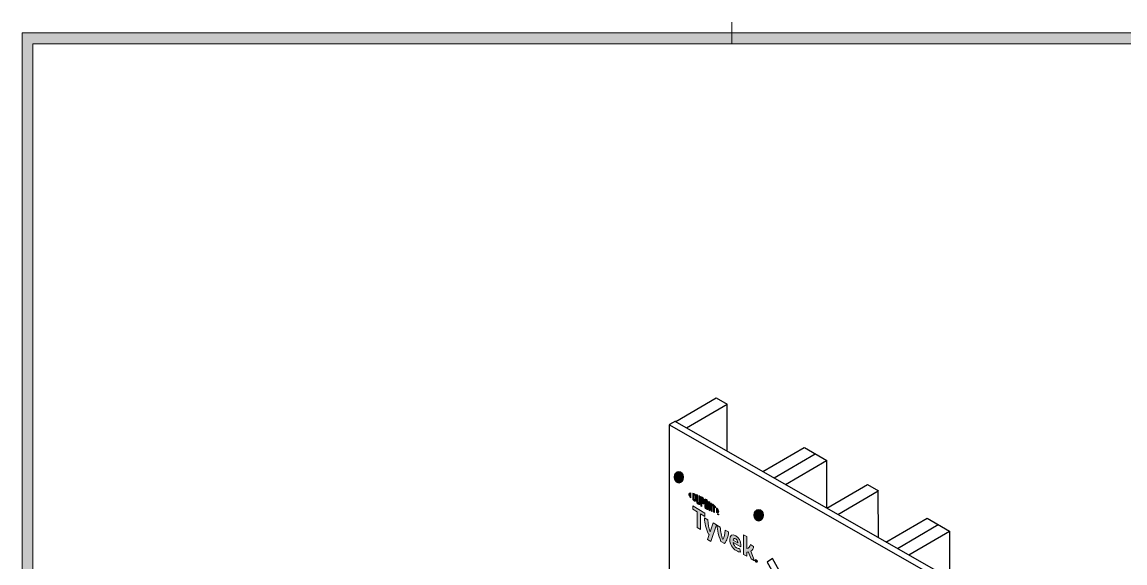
# Model space of a CAD drawing. Header units: inches. Extents: x -22 to 84, y -21 to 19.
# Drawn here: x -20.77 to -8.15, y 13 to 19.18 of the extents above; entities that cross this region are included whole.
import ezdxf

# ---------------------------------------------------------------- set-up
doc = ezdxf.new("R2010")
doc.units = ezdxf.units.IN
doc.header["$MEASUREMENT"] = 0
doc.layers.get('0').update_dxf_attribs({"lineweight": 0})
for name, color, linetype, lineweight in [('G-ANNO-TTLB', 7, 'Continuous', 0), ('TYVEK', 7, 'Continuous', 0), ('X-REF - TRACED', 7, 'Continuous', 0)]:
    doc.layers.add(name, color=color, linetype=linetype, lineweight=lineweight)

# ---------------------------------------------------------------- blocks, each defined once
blk = doc.blocks.new('Block_154')
at = {"layer": 'X-REF - TRACED', "true_color": 0x848484, "transparency": 33554687}
h = blk.add_hatch(color=252, dxfattribs=at)
h.dxf.hatch_style = 2
edge = h.paths.add_edge_path()
edge.add_spline(control_points=[(-13.141, 13.782), (-13.141, 13.772), (-13.133, 13.758), (-13.118, 13.741), (-13.118, 13.741), (-13.118, 13.796), (-13.118, 13.796), (-13.133, 13.796), (-13.141, 13.792), (-13.141, 13.782)], knot_values=[0, 0, 0, 0, 1, 1, 1, 2, 2, 2, 3, 3, 3, 3], degree=3, periodic=0)
h = blk.add_hatch(color=252, dxfattribs=at)
h.dxf.hatch_style = 2
edge = h.paths.add_edge_path()
edge.add_spline(control_points=[(-13.073, 13.72), (-13.073, 13.716), (-13.076, 13.716), (-13.078, 13.718), (-13.08, 13.719), (-13.083, 13.721), (-13.086, 13.724), (-13.086, 13.724), (-13.086, 13.776), (-13.086, 13.776), (-13.083, 13.775), (-13.08, 13.774), (-13.078, 13.773), (-13.076, 13.772), (-13.073, 13.769), (-13.073, 13.765), (-13.073, 13.765), (-13.073, 13.72), (-13.073, 13.72)], knot_values=[0, 0, 0, 0, 1, 1, 1, 2, 2, 2, 3, 3, 3, 4, 4, 4, 5, 5, 5, 6, 6, 6, 6], degree=3, periodic=0)
edge = h.paths.add_edge_path()
edge.add_spline(control_points=[(-13.076, 13.786), (-13.081, 13.788), (-13.087, 13.79), (-13.097, 13.793), (-13.097, 13.793), (-13.097, 13.72), (-13.097, 13.72), (-13.088, 13.711), (-13.081, 13.705), (-13.076, 13.703), (-13.067, 13.697), (-13.062, 13.701), (-13.062, 13.712), (-13.062, 13.712), (-13.062, 13.76), (-13.062, 13.76), (-13.062, 13.771), (-13.067, 13.78), (-13.076, 13.786)], knot_values=[0, 0, 0, 0, 1, 1, 1, 2, 2, 2, 3, 3, 3, 4, 4, 4, 5, 5, 5, 6, 6, 6, 6], degree=3, periodic=0)
h = blk.add_hatch(color=252, dxfattribs=at)
h.dxf.hatch_style = 2
edge = h.paths.add_edge_path()
edge.add_spline(control_points=[(-13.028, 13.686), (-13.028, 13.682), (-13.03, 13.68), (-13.034, 13.683), (-13.039, 13.686), (-13.04, 13.689), (-13.04, 13.694), (-13.04, 13.694), (-13.04, 13.773), (-13.04, 13.773), (-13.043, 13.774), (-13.049, 13.777), (-13.052, 13.778), (-13.052, 13.778), (-13.052, 13.698), (-13.052, 13.698), (-13.052, 13.686), (-13.047, 13.678), (-13.034, 13.669), (-13.022, 13.66), (-13.015, 13.663), (-13.015, 13.677), (-13.015, 13.677), (-13.015, 13.761), (-13.015, 13.761), (-13.018, 13.763), (-13.026, 13.767), (-13.028, 13.768), (-13.028, 13.768), (-13.028, 13.686), (-13.028, 13.686)], knot_values=[0, 0, 0, 0, 1, 1, 1, 2, 2, 2, 3, 3, 3, 4, 4, 4, 5, 5, 5, 6, 6, 6, 7, 7, 7, 8, 8, 8, 9, 9, 9, 10, 10, 10, 10], degree=3, periodic=0)
h = blk.add_hatch(color=252, dxfattribs=at)
h.dxf.hatch_style = 2
edge = h.paths.add_edge_path()
edge.add_spline(control_points=[(-12.981, 13.693), (-12.981, 13.689), (-12.982, 13.687), (-12.988, 13.69), (-12.988, 13.69), (-12.992, 13.693), (-12.992, 13.693), (-12.992, 13.693), (-12.992, 13.735), (-12.992, 13.735), (-12.99, 13.734), (-12.989, 13.733), (-12.988, 13.732), (-12.982, 13.729), (-12.981, 13.726), (-12.981, 13.721), (-12.981, 13.721), (-12.981, 13.693), (-12.981, 13.693)], knot_values=[0, 0, 0, 0, 1, 1, 1, 2, 2, 2, 3, 3, 3, 4, 4, 4, 5, 5, 5, 6, 6, 6, 6], degree=3, periodic=0)
edge = h.paths.add_edge_path()
edge.add_spline(control_points=[(-12.987, 13.747), (-12.989, 13.748), (-12.998, 13.752), (-13.005, 13.756), (-13.005, 13.756), (-13.005, 13.65), (-13.005, 13.65), (-13.003, 13.648), (-12.996, 13.644), (-12.992, 13.642), (-12.992, 13.642), (-12.992, 13.678), (-12.992, 13.678), (-12.992, 13.678), (-12.987, 13.675), (-12.987, 13.675), (-12.973, 13.667), (-12.968, 13.671), (-12.968, 13.684), (-12.968, 13.684), (-12.968, 13.716), (-12.968, 13.716), (-12.968, 13.729), (-12.974, 13.739), (-12.987, 13.747)], knot_values=[0, 0, 0, 0, 1, 1, 1, 2, 2, 2, 3, 3, 3, 4, 4, 4, 5, 5, 5, 6, 6, 6, 7, 7, 7, 8, 8, 8, 8], degree=3, periodic=0)
h = blk.add_hatch(color=252, dxfattribs=at)
h.dxf.hatch_style = 2
edge = h.paths.add_edge_path()
edge.add_spline(control_points=[(-12.934, 13.629), (-12.934, 13.625), (-12.935, 13.623), (-12.94, 13.626), (-12.945, 13.629), (-12.946, 13.632), (-12.946, 13.636), (-12.946, 13.636), (-12.946, 13.702), (-12.946, 13.702), (-12.946, 13.707), (-12.945, 13.708), (-12.94, 13.705), (-12.935, 13.703), (-12.934, 13.7), (-12.934, 13.695), (-12.934, 13.695), (-12.934, 13.629), (-12.934, 13.629)], knot_values=[0, 0, 0, 0, 1, 1, 1, 2, 2, 2, 3, 3, 3, 4, 4, 4, 5, 5, 5, 6, 6, 6, 6], degree=3, periodic=0)
edge = h.paths.add_edge_path()
edge.add_spline(control_points=[(-12.94, 13.72), (-12.952, 13.728), (-12.959, 13.726), (-12.959, 13.712), (-12.959, 13.712), (-12.959, 13.642), (-12.959, 13.642), (-12.959, 13.628), (-12.953, 13.618), (-12.94, 13.611), (-12.928, 13.604), (-12.921, 13.606), (-12.921, 13.622), (-12.921, 13.622), (-12.921, 13.688), (-12.921, 13.688), (-12.921, 13.703), (-12.927, 13.712), (-12.94, 13.72)], knot_values=[0, 0, 0, 0, 1, 1, 1, 2, 2, 2, 3, 3, 3, 4, 4, 4, 5, 5, 5, 6, 6, 6, 6], degree=3, periodic=0)
h = blk.add_hatch(color=252, dxfattribs=at)
h.dxf.hatch_style = 2
edge = h.paths.add_edge_path()
edge.add_spline(control_points=[(-12.885, 13.629), (-12.885, 13.629), (-12.899, 13.692), (-12.899, 13.692), (-12.903, 13.694), (-12.908, 13.698), (-12.912, 13.7), (-12.912, 13.7), (-12.912, 13.598), (-12.912, 13.598), (-12.909, 13.597), (-12.903, 13.594), (-12.899, 13.593), (-12.899, 13.593), (-12.9, 13.653), (-12.9, 13.653), (-12.9, 13.653), (-12.885, 13.587), (-12.885, 13.587), (-12.882, 13.585), (-12.877, 13.584), (-12.874, 13.583), (-12.874, 13.583), (-12.874, 13.672), (-12.874, 13.672), (-12.877, 13.675), (-12.883, 13.679), (-12.886, 13.682), (-12.886, 13.682), (-12.885, 13.629), (-12.885, 13.629)], knot_values=[0, 0, 0, 0, 1, 1, 1, 2, 2, 2, 3, 3, 3, 4, 4, 4, 5, 5, 5, 6, 6, 6, 7, 7, 7, 8, 8, 8, 9, 9, 9, 10, 10, 10, 10], degree=3, periodic=0)
h = blk.add_hatch(color=252, dxfattribs=at)
h.dxf.hatch_style = 2
edge = h.paths.add_edge_path()
edge.add_spline(control_points=[(-12.867, 13.653), (-12.864, 13.65), (-12.861, 13.648), (-12.858, 13.645), (-12.858, 13.645), (-12.858, 13.577), (-12.858, 13.577), (-12.855, 13.576), (-12.85, 13.575), (-12.846, 13.574), (-12.846, 13.574), (-12.846, 13.635), (-12.846, 13.635), (-12.843, 13.632), (-12.84, 13.629), (-12.837, 13.627), (-12.837, 13.627), (-12.837, 13.64), (-12.837, 13.64), (-12.846, 13.649), (-12.856, 13.658), (-12.867, 13.667), (-12.867, 13.667), (-12.867, 13.653), (-12.867, 13.653)], knot_values=[0, 0, 0, 0, 1, 1, 1, 2, 2, 2, 3, 3, 3, 4, 4, 4, 5, 5, 5, 6, 6, 6, 7, 7, 7, 8, 8, 8, 8], degree=3, periodic=0)
h = blk.add_hatch(color=252, dxfattribs=at)
h.dxf.hatch_style = 2
edge = h.paths.add_edge_path()
edge.add_spline(control_points=[(-12.799, 13.585), (-12.799, 13.575), (-12.808, 13.57), (-12.823, 13.571), (-12.823, 13.571), (-12.823, 13.625), (-12.823, 13.625), (-12.808, 13.609), (-12.799, 13.595), (-12.799, 13.585)], knot_values=[0, 0, 0, 0, 1, 1, 1, 2, 2, 2, 3, 3, 3, 3], degree=3, periodic=0)
h = blk.add_hatch(color=252, dxfattribs=at)
h.dxf.hatch_style = 2
edge = h.paths.add_edge_path()
edge.add_spline(control_points=[(-12.806, 13.556), (-12.806, 13.556), (-12.805, 13.555), (-12.805, 13.555), (-12.805, 13.555), (-12.803, 13.55), (-12.803, 13.55), (-12.803, 13.55), (-12.801, 13.552), (-12.801, 13.552), (-12.801, 13.552), (-12.799, 13.552), (-12.799, 13.552), (-12.799, 13.552), (-12.799, 13.544), (-12.799, 13.544), (-12.799, 13.544), (-12.801, 13.544), (-12.801, 13.544), (-12.801, 13.544), (-12.801, 13.55), (-12.801, 13.55), (-12.801, 13.55), (-12.803, 13.548), (-12.803, 13.548), (-12.803, 13.548), (-12.803, 13.548), (-12.803, 13.548), (-12.803, 13.548), (-12.805, 13.553), (-12.805, 13.553), (-12.805, 13.553), (-12.805, 13.547), (-12.805, 13.547), (-12.805, 13.547), (-12.806, 13.548), (-12.806, 13.548), (-12.806, 13.548), (-12.806, 13.556), (-12.806, 13.556)], knot_values=[0, 0, 0, 0, 1, 1, 1, 2, 2, 2, 3, 3, 3, 4, 4, 4, 5, 5, 5, 6, 6, 6, 7, 7, 7, 8, 8, 8, 9, 9, 9, 10, 10, 10, 11, 11, 11, 12, 12, 12, 13, 13, 13, 13], degree=3, periodic=0)
edge = h.paths.add_edge_path()
edge.add_spline(control_points=[(-12.811, 13.557), (-12.811, 13.557), (-12.813, 13.558), (-12.813, 13.558), (-12.813, 13.558), (-12.813, 13.56), (-12.813, 13.56), (-12.813, 13.56), (-12.808, 13.556), (-12.808, 13.556), (-12.808, 13.556), (-12.808, 13.555), (-12.808, 13.555), (-12.808, 13.555), (-12.81, 13.556), (-12.81, 13.556), (-12.81, 13.556), (-12.81, 13.55), (-12.81, 13.55), (-12.81, 13.55), (-12.811, 13.551), (-12.811, 13.551), (-12.811, 13.551), (-12.811, 13.557), (-12.811, 13.557)], knot_values=[0, 0, 0, 0, 1, 1, 1, 2, 2, 2, 3, 3, 3, 4, 4, 4, 5, 5, 5, 6, 6, 6, 7, 7, 7, 8, 8, 8, 8], degree=3, periodic=0)
at = {"layer": 'X-REF - TRACED'}
for points, knots in [([(-13.141, 13.782), (-13.141, 13.772), (-13.133, 13.758), (-13.118, 13.741), (-13.118, 13.741), (-13.118, 13.796), (-13.118, 13.796), (-13.133, 13.796), (-13.141, 13.792), (-13.141, 13.782)], [0, 0, 0, 0, 1, 1, 1, 2, 2, 2, 3, 3, 3, 3]), ([(-13.076, 13.786), (-13.081, 13.788), (-13.087, 13.79), (-13.097, 13.793), (-13.097, 13.793), (-13.097, 13.72), (-13.097, 13.72), (-13.088, 13.711), (-13.081, 13.705), (-13.076, 13.703), (-13.067, 13.697), (-13.062, 13.701), (-13.062, 13.712), (-13.062, 13.712), (-13.062, 13.76), (-13.062, 13.76), (-13.062, 13.771), (-13.067, 13.78), (-13.076, 13.786)], [0, 0, 0, 0, 1, 1, 1, 2, 2, 2, 3, 3, 3, 4, 4, 4, 5, 5, 5, 6, 6, 6, 6]), ([(-13.073, 13.72), (-13.073, 13.716), (-13.076, 13.716), (-13.078, 13.718), (-13.08, 13.719), (-13.083, 13.721), (-13.086, 13.724), (-13.086, 13.724), (-13.086, 13.776), (-13.086, 13.776), (-13.083, 13.775), (-13.08, 13.774), (-13.078, 13.773), (-13.076, 13.772), (-13.073, 13.769), (-13.073, 13.765), (-13.073, 13.765), (-13.073, 13.72), (-13.073, 13.72)], [0, 0, 0, 0, 1, 1, 1, 2, 2, 2, 3, 3, 3, 4, 4, 4, 5, 5, 5, 6, 6, 6, 6]), ([(-13.028, 13.686), (-13.028, 13.682), (-13.03, 13.68), (-13.034, 13.683), (-13.039, 13.686), (-13.04, 13.689), (-13.04, 13.694), (-13.04, 13.694), (-13.04, 13.773), (-13.04, 13.773), (-13.043, 13.774), (-13.049, 13.777), (-13.052, 13.778), (-13.052, 13.778), (-13.052, 13.698), (-13.052, 13.698), (-13.052, 13.686), (-13.047, 13.678), (-13.034, 13.669), (-13.022, 13.66), (-13.015, 13.663), (-13.015, 13.677), (-13.015, 13.677), (-13.015, 13.761), (-13.015, 13.761), (-13.018, 13.763), (-13.026, 13.767), (-13.028, 13.768), (-13.028, 13.768), (-13.028, 13.686), (-13.028, 13.686)], [0, 0, 0, 0, 1, 1, 1, 2, 2, 2, 3, 3, 3, 4, 4, 4, 5, 5, 5, 6, 6, 6, 7, 7, 7, 8, 8, 8, 9, 9, 9, 10, 10, 10, 10]), ([(-12.987, 13.747), (-12.989, 13.748), (-12.998, 13.752), (-13.005, 13.756), (-13.005, 13.756), (-13.005, 13.65), (-13.005, 13.65), (-13.003, 13.648), (-12.996, 13.644), (-12.992, 13.642), (-12.992, 13.642), (-12.992, 13.678), (-12.992, 13.678), (-12.992, 13.678), (-12.987, 13.675), (-12.987, 13.675), (-12.973, 13.667), (-12.968, 13.671), (-12.968, 13.684), (-12.968, 13.684), (-12.968, 13.716), (-12.968, 13.716), (-12.968, 13.729), (-12.974, 13.739), (-12.987, 13.747)], [0, 0, 0, 0, 1, 1, 1, 2, 2, 2, 3, 3, 3, 4, 4, 4, 5, 5, 5, 6, 6, 6, 7, 7, 7, 8, 8, 8, 8]), ([(-12.981, 13.693), (-12.981, 13.689), (-12.982, 13.687), (-12.988, 13.69), (-12.988, 13.69), (-12.992, 13.693), (-12.992, 13.693), (-12.992, 13.693), (-12.992, 13.735), (-12.992, 13.735), (-12.99, 13.734), (-12.989, 13.733), (-12.988, 13.732), (-12.982, 13.729), (-12.981, 13.726), (-12.981, 13.721), (-12.981, 13.721), (-12.981, 13.693), (-12.981, 13.693)], [0, 0, 0, 0, 1, 1, 1, 2, 2, 2, 3, 3, 3, 4, 4, 4, 5, 5, 5, 6, 6, 6, 6]), ([(-12.94, 13.72), (-12.952, 13.728), (-12.959, 13.726), (-12.959, 13.712), (-12.959, 13.712), (-12.959, 13.642), (-12.959, 13.642), (-12.959, 13.628), (-12.953, 13.618), (-12.94, 13.611), (-12.928, 13.604), (-12.921, 13.606), (-12.921, 13.622), (-12.921, 13.622), (-12.921, 13.688), (-12.921, 13.688), (-12.921, 13.703), (-12.927, 13.712), (-12.94, 13.72)], [0, 0, 0, 0, 1, 1, 1, 2, 2, 2, 3, 3, 3, 4, 4, 4, 5, 5, 5, 6, 6, 6, 6]), ([(-12.934, 13.629), (-12.934, 13.625), (-12.935, 13.623), (-12.94, 13.626), (-12.945, 13.629), (-12.946, 13.632), (-12.946, 13.636), (-12.946, 13.636), (-12.946, 13.702), (-12.946, 13.702), (-12.946, 13.707), (-12.945, 13.708), (-12.94, 13.705), (-12.935, 13.703), (-12.934, 13.7), (-12.934, 13.695), (-12.934, 13.695), (-12.934, 13.629), (-12.934, 13.629)], [0, 0, 0, 0, 1, 1, 1, 2, 2, 2, 3, 3, 3, 4, 4, 4, 5, 5, 5, 6, 6, 6, 6]), ([(-12.885, 13.629), (-12.885, 13.629), (-12.899, 13.692), (-12.899, 13.692), (-12.903, 13.694), (-12.908, 13.698), (-12.912, 13.7), (-12.912, 13.7), (-12.912, 13.598), (-12.912, 13.598), (-12.909, 13.597), (-12.903, 13.594), (-12.899, 13.593), (-12.899, 13.593), (-12.9, 13.653), (-12.9, 13.653), (-12.9, 13.653), (-12.885, 13.587), (-12.885, 13.587), (-12.882, 13.585), (-12.877, 13.584), (-12.874, 13.583), (-12.874, 13.583), (-12.874, 13.672), (-12.874, 13.672), (-12.877, 13.675), (-12.883, 13.679), (-12.886, 13.682), (-12.886, 13.682), (-12.885, 13.629), (-12.885, 13.629)], [0, 0, 0, 0, 1, 1, 1, 2, 2, 2, 3, 3, 3, 4, 4, 4, 5, 5, 5, 6, 6, 6, 7, 7, 7, 8, 8, 8, 9, 9, 9, 10, 10, 10, 10]), ([(-12.867, 13.653), (-12.864, 13.65), (-12.861, 13.648), (-12.858, 13.645), (-12.858, 13.645), (-12.858, 13.577), (-12.858, 13.577), (-12.855, 13.576), (-12.85, 13.575), (-12.846, 13.574), (-12.846, 13.574), (-12.846, 13.635), (-12.846, 13.635), (-12.843, 13.632), (-12.84, 13.629), (-12.837, 13.627), (-12.837, 13.627), (-12.837, 13.64), (-12.837, 13.64), (-12.846, 13.649), (-12.856, 13.658), (-12.867, 13.667), (-12.867, 13.667), (-12.867, 13.653), (-12.867, 13.653)], [0, 0, 0, 0, 1, 1, 1, 2, 2, 2, 3, 3, 3, 4, 4, 4, 5, 5, 5, 6, 6, 6, 7, 7, 7, 8, 8, 8, 8]), ([(-12.799, 13.585), (-12.799, 13.575), (-12.808, 13.57), (-12.823, 13.571), (-12.823, 13.571), (-12.823, 13.625), (-12.823, 13.625), (-12.808, 13.609), (-12.799, 13.595), (-12.799, 13.585)], [0, 0, 0, 0, 1, 1, 1, 2, 2, 2, 3, 3, 3, 3]), ([(-12.811, 13.557), (-12.811, 13.557), (-12.813, 13.558), (-12.813, 13.558), (-12.813, 13.558), (-12.813, 13.56), (-12.813, 13.56), (-12.813, 13.56), (-12.808, 13.556), (-12.808, 13.556), (-12.808, 13.556), (-12.808, 13.555), (-12.808, 13.555), (-12.808, 13.555), (-12.81, 13.556), (-12.81, 13.556), (-12.81, 13.556), (-12.81, 13.55), (-12.81, 13.55), (-12.81, 13.55), (-12.811, 13.551), (-12.811, 13.551), (-12.811, 13.551), (-12.811, 13.557), (-12.811, 13.557)], [0, 0, 0, 0, 1, 1, 1, 2, 2, 2, 3, 3, 3, 4, 4, 4, 5, 5, 5, 6, 6, 6, 7, 7, 7, 8, 8, 8, 8]), ([(-12.806, 13.556), (-12.806, 13.556), (-12.805, 13.555), (-12.805, 13.555), (-12.805, 13.555), (-12.803, 13.55), (-12.803, 13.55), (-12.803, 13.55), (-12.801, 13.552), (-12.801, 13.552), (-12.801, 13.552), (-12.799, 13.552), (-12.799, 13.552), (-12.799, 13.552), (-12.799, 13.544), (-12.799, 13.544), (-12.799, 13.544), (-12.801, 13.544), (-12.801, 13.544), (-12.801, 13.544), (-12.801, 13.55), (-12.801, 13.55), (-12.801, 13.55), (-12.803, 13.548), (-12.803, 13.548), (-12.803, 13.548), (-12.803, 13.548), (-12.803, 13.548), (-12.803, 13.548), (-12.805, 13.553), (-12.805, 13.553), (-12.805, 13.553), (-12.805, 13.547), (-12.805, 13.547), (-12.805, 13.547), (-12.806, 13.548), (-12.806, 13.548), (-12.806, 13.548), (-12.806, 13.556), (-12.806, 13.556)], [0, 0, 0, 0, 1, 1, 1, 2, 2, 2, 3, 3, 3, 4, 4, 4, 5, 5, 5, 6, 6, 6, 7, 7, 7, 8, 8, 8, 9, 9, 9, 10, 10, 10, 11, 11, 11, 12, 12, 12, 13, 13, 13, 13])]:
    blk.add_open_spline(points, degree=3, knots=knots, dxfattribs=at)
blk = doc.blocks.new('Block_158')
at = {"layer": 'X-REF - TRACED', "true_color": 0x848484, "transparency": 33554687}
h = blk.add_hatch(color=252, dxfattribs=at)
h.dxf.hatch_style = 2
h.paths.add_polyline_path([(-12.957, 13.566), (-13.097, 13.647), (-13.097, 13.609), (-13.047, 13.58), (-13.047, 13.399), (-13.008, 13.377), (-13.008, 13.557), (-12.957, 13.528)])
h = blk.add_hatch(color=252, dxfattribs=at)
h.dxf.hatch_style = 2
edge = h.paths.add_edge_path()
edge.add_spline(control_points=[(-12.724, 13.372), (-12.726, 13.32), (-12.737, 13.29), (-12.753, 13.264), (-12.768, 13.308), (-12.778, 13.351), (-12.781, 13.406), (-12.781, 13.406), (-12.819, 13.428), (-12.819, 13.428), (-12.815, 13.362), (-12.803, 13.315), (-12.773, 13.242), (-12.773, 13.242), (-12.732, 13.217), (-12.732, 13.217), (-12.703, 13.258), (-12.692, 13.291), (-12.686, 13.351), (-12.686, 13.351), (-12.724, 13.372), (-12.724, 13.372)], knot_values=[0, 0, 0, 0, 1, 1, 1, 2, 2, 2, 3, 3, 3, 4, 4, 4, 5, 5, 5, 6, 6, 6, 7, 7, 7, 7], degree=3, periodic=0)
h = blk.add_hatch(color=252, dxfattribs=at)
h.dxf.hatch_style = 2
edge = h.paths.add_edge_path()
edge.add_spline(control_points=[(-12.633, 13.255), (-12.633, 13.255), (-12.581, 13.225), (-12.581, 13.225), (-12.581, 13.225), (-12.581, 13.229), (-12.581, 13.229), (-12.581, 13.246), (-12.589, 13.264), (-12.604, 13.273), (-12.62, 13.282), (-12.63, 13.275), (-12.633, 13.255)], knot_values=[0, 0, 0, 0, 1, 1, 1, 2, 2, 2, 3, 3, 3, 4, 4, 4, 4], degree=3, periodic=0)
edge = h.paths.add_edge_path()
edge.add_spline(control_points=[(-12.55, 13.119), (-12.562, 13.12), (-12.58, 13.126), (-12.598, 13.136), (-12.642, 13.162), (-12.672, 13.211), (-12.672, 13.263), (-12.672, 13.312), (-12.644, 13.33), (-12.604, 13.307), (-12.568, 13.286), (-12.545, 13.244), (-12.545, 13.202), (-12.545, 13.193), (-12.545, 13.185), (-12.546, 13.179), (-12.546, 13.179), (-12.632, 13.229), (-12.632, 13.229), (-12.629, 13.202), (-12.616, 13.183), (-12.594, 13.17), (-12.581, 13.163), (-12.568, 13.159), (-12.556, 13.158), (-12.556, 13.158), (-12.55, 13.119), (-12.55, 13.119)], knot_values=[0, 0, 0, 0, 1, 1, 1, 2, 2, 2, 3, 3, 3, 4, 4, 4, 5, 5, 5, 6, 6, 6, 7, 7, 7, 8, 8, 8, 9, 9, 9, 9], degree=3, periodic=0)
h = blk.add_hatch(color=252, dxfattribs=at)
h.dxf.hatch_style = 2
edge = h.paths.add_edge_path()
edge.add_spline(control_points=[(-12.433, 13.13), (-12.433, 13.13), (-12.388, 13.019), (-12.388, 13.019), (-12.388, 13.019), (-12.429, 13.043), (-12.429, 13.043), (-12.429, 13.043), (-12.46, 13.122), (-12.46, 13.122), (-12.466, 13.12), (-12.472, 13.119), (-12.479, 13.118), (-12.479, 13.118), (-12.479, 13.071), (-12.479, 13.071), (-12.479, 13.071), (-12.516, 13.093), (-12.516, 13.093), (-12.516, 13.093), (-12.516, 13.317), (-12.516, 13.317), (-12.516, 13.317), (-12.479, 13.297), (-12.479, 13.297), (-12.479, 13.297), (-12.479, 13.16), (-12.479, 13.16), (-12.453, 13.164), (-12.441, 13.179), (-12.436, 13.206), (-12.436, 13.206), (-12.399, 13.185), (-12.399, 13.185), (-12.4, 13.158), (-12.412, 13.141), (-12.433, 13.13)], knot_values=[0, 0, 0, 0, 1, 1, 1, 2, 2, 2, 3, 3, 3, 4, 4, 4, 5, 5, 5, 6, 6, 6, 7, 7, 7, 8, 8, 8, 9, 9, 9, 10, 10, 10, 11, 11, 11, 12, 12, 12, 12], degree=3, periodic=0)
at = {"layer": 'X-REF - TRACED'}
blk.add_lwpolyline([(-12.957, 13.566), (-13.097, 13.647), (-13.097, 13.609), (-13.047, 13.58), (-13.047, 13.399), (-13.008, 13.377), (-13.008, 13.557), (-12.957, 13.528)], close=True, dxfattribs=at)
for points, knots in [([(-12.724, 13.372), (-12.726, 13.32), (-12.737, 13.29), (-12.753, 13.264), (-12.768, 13.308), (-12.778, 13.351), (-12.781, 13.406), (-12.781, 13.406), (-12.819, 13.428), (-12.819, 13.428), (-12.815, 13.362), (-12.803, 13.315), (-12.773, 13.242), (-12.773, 13.242), (-12.732, 13.217), (-12.732, 13.217), (-12.703, 13.258), (-12.692, 13.291), (-12.686, 13.351), (-12.686, 13.351), (-12.724, 13.372), (-12.724, 13.372)], [0, 0, 0, 0, 1, 1, 1, 2, 2, 2, 3, 3, 3, 4, 4, 4, 5, 5, 5, 6, 6, 6, 7, 7, 7, 7]), ([(-12.55, 13.119), (-12.562, 13.12), (-12.58, 13.126), (-12.598, 13.136), (-12.642, 13.162), (-12.672, 13.211), (-12.672, 13.263), (-12.672, 13.312), (-12.644, 13.33), (-12.604, 13.307), (-12.568, 13.286), (-12.545, 13.244), (-12.545, 13.202), (-12.545, 13.193), (-12.545, 13.185), (-12.546, 13.179), (-12.546, 13.179), (-12.632, 13.229), (-12.632, 13.229), (-12.629, 13.202), (-12.616, 13.183), (-12.594, 13.17), (-12.581, 13.163), (-12.568, 13.159), (-12.556, 13.158), (-12.556, 13.158), (-12.55, 13.119), (-12.55, 13.119)], [0, 0, 0, 0, 1, 1, 1, 2, 2, 2, 3, 3, 3, 4, 4, 4, 5, 5, 5, 6, 6, 6, 7, 7, 7, 8, 8, 8, 9, 9, 9, 9]), ([(-12.633, 13.255), (-12.633, 13.255), (-12.581, 13.225), (-12.581, 13.225), (-12.581, 13.225), (-12.581, 13.229), (-12.581, 13.229), (-12.581, 13.246), (-12.589, 13.264), (-12.604, 13.273), (-12.62, 13.282), (-12.63, 13.275), (-12.633, 13.255)], [0, 0, 0, 0, 1, 1, 1, 2, 2, 2, 3, 3, 3, 4, 4, 4, 4]), ([(-12.433, 13.13), (-12.433, 13.13), (-12.388, 13.019), (-12.388, 13.019), (-12.388, 13.019), (-12.429, 13.043), (-12.429, 13.043), (-12.429, 13.043), (-12.46, 13.122), (-12.46, 13.122), (-12.466, 13.12), (-12.472, 13.119), (-12.479, 13.118), (-12.479, 13.118), (-12.479, 13.071), (-12.479, 13.071), (-12.479, 13.071), (-12.516, 13.093), (-12.516, 13.093), (-12.516, 13.093), (-12.516, 13.317), (-12.516, 13.317), (-12.516, 13.317), (-12.479, 13.297), (-12.479, 13.297), (-12.479, 13.297), (-12.479, 13.16), (-12.479, 13.16), (-12.453, 13.164), (-12.441, 13.179), (-12.436, 13.206), (-12.436, 13.206), (-12.399, 13.185), (-12.399, 13.185), (-12.4, 13.158), (-12.412, 13.141), (-12.433, 13.13)], [0, 0, 0, 0, 1, 1, 1, 2, 2, 2, 3, 3, 3, 4, 4, 4, 5, 5, 5, 6, 6, 6, 7, 7, 7, 8, 8, 8, 9, 9, 9, 10, 10, 10, 11, 11, 11, 12, 12, 12, 12])]:
    blk.add_open_spline(points, degree=3, knots=knots, dxfattribs=at)
blk = doc.blocks.new('Block_157')
at = {"layer": 'X-REF - TRACED', "true_color": 0x848484, "transparency": 33554687}
h = blk.add_hatch(color=252, dxfattribs=at)
h.dxf.hatch_style = 2
edge = h.paths.add_edge_path()
edge.add_spline(control_points=[(-12.863, 13.453), (-12.863, 13.453), (-12.897, 13.352), (-12.897, 13.352), (-12.912, 13.395), (-12.921, 13.435), (-12.924, 13.488), (-12.924, 13.488), (-12.962, 13.51), (-12.962, 13.51), (-12.958, 13.445), (-12.945, 13.397), (-12.916, 13.324), (-12.916, 13.324), (-12.908, 13.319), (-12.908, 13.319), (-12.908, 13.319), (-12.928, 13.262), (-12.928, 13.262), (-12.928, 13.262), (-12.89, 13.24), (-12.89, 13.24), (-12.89, 13.24), (-12.826, 13.431), (-12.826, 13.431), (-12.826, 13.431), (-12.863, 13.453), (-12.863, 13.453)], knot_values=[0, 0, 0, 0, 1, 1, 1, 2, 2, 2, 3, 3, 3, 4, 4, 4, 5, 5, 5, 6, 6, 6, 7, 7, 7, 8, 8, 8, 9, 9, 9, 9], degree=3, periodic=0)
at = {"layer": 'X-REF - TRACED'}
blk.add_open_spline([(-12.863, 13.453), (-12.863, 13.453), (-12.897, 13.352), (-12.897, 13.352), (-12.912, 13.395), (-12.921, 13.435), (-12.924, 13.488), (-12.924, 13.488), (-12.962, 13.51), (-12.962, 13.51), (-12.958, 13.445), (-12.945, 13.397), (-12.916, 13.324), (-12.916, 13.324), (-12.908, 13.319), (-12.908, 13.319), (-12.908, 13.319), (-12.928, 13.262), (-12.928, 13.262), (-12.928, 13.262), (-12.89, 13.24), (-12.89, 13.24), (-12.89, 13.24), (-12.826, 13.431), (-12.826, 13.431), (-12.826, 13.431), (-12.863, 13.453), (-12.863, 13.453)], degree=3, knots=[0, 0, 0, 0, 1, 1, 1, 2, 2, 2, 3, 3, 3, 4, 4, 4, 5, 5, 5, 6, 6, 6, 7, 7, 7, 8, 8, 8, 9, 9, 9, 9], dxfattribs=at)
blk.add_blockref('Block_158', (0, 0), dxfattribs=at)
blk = doc.blocks.new('Block_159')
at = {"layer": 'X-REF - TRACED', "true_color": 0x848484, "transparency": 33554687}
h = blk.add_hatch(color=252, dxfattribs=at)
h.dxf.hatch_style = 2
edge = h.paths.add_edge_path()
edge.add_spline(control_points=[(-12.37, 13.023), (-12.37, 13.023), (-12.37, 13.019), (-12.37, 13.019), (-12.37, 13.019), (-12.369, 13.018), (-12.369, 13.018), (-12.367, 13.018), (-12.366, 13.018), (-12.366, 13.019), (-12.366, 13.021), (-12.367, 13.022), (-12.369, 13.023), (-12.369, 13.023), (-12.37, 13.023), (-12.37, 13.023)], knot_values=[0, 0, 0, 0, 1, 1, 1, 2, 2, 2, 3, 3, 3, 4, 4, 4, 5, 5, 5, 5], degree=3, periodic=0)
edge = h.paths.add_edge_path()
edge.add_spline(control_points=[(-12.373, 13.028), (-12.373, 13.028), (-12.369, 13.025), (-12.369, 13.025), (-12.365, 13.023), (-12.364, 13.021), (-12.364, 13.018), (-12.364, 13.016), (-12.365, 13.015), (-12.366, 13.015), (-12.365, 13.013), (-12.364, 13.01), (-12.363, 13.008), (-12.363, 13.008), (-12.366, 13.01), (-12.366, 13.01), (-12.367, 13.012), (-12.368, 13.014), (-12.369, 13.016), (-12.369, 13.016), (-12.37, 13.017), (-12.37, 13.017), (-12.37, 13.017), (-12.37, 13.012), (-12.37, 13.012), (-12.37, 13.012), (-12.373, 13.013), (-12.373, 13.013), (-12.373, 13.013), (-12.373, 13.028), (-12.373, 13.028)], knot_values=[0, 0, 0, 0, 1, 1, 1, 2, 2, 2, 3, 3, 3, 4, 4, 4, 5, 5, 5, 6, 6, 6, 7, 7, 7, 8, 8, 8, 9, 9, 9, 10, 10, 10, 10], degree=3, periodic=0)
edge = h.paths.add_edge_path()
edge.add_spline(control_points=[(-12.369, 13.029), (-12.374, 13.032), (-12.378, 13.03), (-12.378, 13.023), (-12.378, 13.016), (-12.374, 13.01), (-12.369, 13.007), (-12.363, 13.003), (-12.359, 13.005), (-12.359, 13.012), (-12.359, 13.019), (-12.363, 13.025), (-12.369, 13.029)], knot_values=[0, 0, 0, 0, 1, 1, 1, 2, 2, 2, 3, 3, 3, 4, 4, 4, 4], degree=3, periodic=0)
edge = h.paths.add_edge_path()
edge.add_spline(control_points=[(-12.369, 13.032), (-12.361, 13.027), (-12.356, 13.019), (-12.356, 13.011), (-12.356, 13.002), (-12.361, 13), (-12.369, 13.004), (-12.376, 13.008), (-12.381, 13.016), (-12.381, 13.025), (-12.381, 13.033), (-12.376, 13.036), (-12.369, 13.032)], knot_values=[0, 0, 0, 0, 1, 1, 1, 2, 2, 2, 3, 3, 3, 4, 4, 4, 4], degree=3, periodic=0)
at = {"layer": 'X-REF - TRACED'}
for points, knots in [([(-12.369, 13.032), (-12.361, 13.027), (-12.356, 13.019), (-12.356, 13.011), (-12.356, 13.002), (-12.361, 13), (-12.369, 13.004), (-12.376, 13.008), (-12.381, 13.016), (-12.381, 13.025), (-12.381, 13.033), (-12.376, 13.036), (-12.369, 13.032)], [0, 0, 0, 0, 1, 1, 1, 2, 2, 2, 3, 3, 3, 4, 4, 4, 4]), ([(-12.369, 13.029), (-12.374, 13.032), (-12.378, 13.03), (-12.378, 13.023), (-12.378, 13.016), (-12.374, 13.01), (-12.369, 13.007), (-12.363, 13.003), (-12.359, 13.005), (-12.359, 13.012), (-12.359, 13.019), (-12.363, 13.025), (-12.369, 13.029)], [0, 0, 0, 0, 1, 1, 1, 2, 2, 2, 3, 3, 3, 4, 4, 4, 4]), ([(-12.373, 13.028), (-12.373, 13.028), (-12.369, 13.025), (-12.369, 13.025), (-12.365, 13.023), (-12.364, 13.021), (-12.364, 13.018), (-12.364, 13.016), (-12.365, 13.015), (-12.366, 13.015), (-12.365, 13.013), (-12.364, 13.01), (-12.363, 13.008), (-12.363, 13.008), (-12.366, 13.01), (-12.366, 13.01), (-12.367, 13.012), (-12.368, 13.014), (-12.369, 13.016), (-12.369, 13.016), (-12.37, 13.017), (-12.37, 13.017), (-12.37, 13.017), (-12.37, 13.012), (-12.37, 13.012), (-12.37, 13.012), (-12.373, 13.013), (-12.373, 13.013), (-12.373, 13.013), (-12.373, 13.028), (-12.373, 13.028)], [0, 0, 0, 0, 1, 1, 1, 2, 2, 2, 3, 3, 3, 4, 4, 4, 5, 5, 5, 6, 6, 6, 7, 7, 7, 8, 8, 8, 9, 9, 9, 10, 10, 10, 10]), ([(-12.37, 13.023), (-12.37, 13.023), (-12.37, 13.019), (-12.37, 13.019), (-12.37, 13.019), (-12.369, 13.018), (-12.369, 13.018), (-12.367, 13.018), (-12.366, 13.018), (-12.366, 13.019), (-12.366, 13.021), (-12.367, 13.022), (-12.369, 13.023), (-12.369, 13.023), (-12.37, 13.023), (-12.37, 13.023)], [0, 0, 0, 0, 1, 1, 1, 2, 2, 2, 3, 3, 3, 4, 4, 4, 5, 5, 5, 5])]:
    blk.add_open_spline(points, degree=3, knots=knots, dxfattribs=at)
blk = doc.blocks.new('Block_156')
at = {"layer": 'X-REF - TRACED'}
for name in ['Block_157', 'Block_159']:
    blk.add_blockref(name, (0, 0), dxfattribs=at)
blk = doc.blocks.new('Block_155')
at = {"layer": 'X-REF - TRACED'}
blk.add_blockref('Block_156', (0, 0), dxfattribs=at)
blk = doc.blocks.new('Block_153')
at = {"layer": 'X-REF - TRACED'}
for name in ['Block_154', 'Block_155']:
    blk.add_blockref(name, (0, 0), dxfattribs=at)

msp = doc.modelspace()

# ---------------------------------------------------------------- hatches: boundary and pattern name
at = {"layer": 'G-ANNO-TTLB', "true_color": 0xff00ff, "transparency": 33554687}
h = msp.add_hatch(color=6, dxfattribs=at)
edge = h.paths.add_edge_path()
edge.add_spline(control_points=[(19.916, -15.065), (19.916, -15.065), (-20.772, -15.065), (-20.772, -15.065), (-20.772, -15.065), (-20.772, 19.06), (-20.772, 19.06), (-20.772, 19.06), (19.916, 19.06), (19.916, 19.06), (19.916, 19.06), (19.916, -15.065), (19.916, -15.065)], knot_values=[0, 0, 0, 0, 1, 1, 1, 2, 2, 2, 3, 3, 3, 4, 4, 4, 4], degree=3, periodic=0)
edge = h.paths.add_edge_path()
edge.add_spline(control_points=[(-20.647, 18.935), (-20.647, 18.935), (-20.647, -14.94), (-20.647, -14.94), (-20.647, -14.94), (19.791, -14.94), (19.791, -14.94), (19.791, -14.94), (19.791, 18.935), (19.791, 18.935), (19.791, 18.935), (-20.647, 18.935), (-20.647, 18.935)], knot_values=[0, 0, 0, 0, 1, 1, 1, 2, 2, 2, 3, 3, 3, 4, 4, 4, 4], degree=3, periodic=0)
edge.add_line((-20.647, 18.935), (-20.647, 18.935))
at = {"layer": 'TYVEK', "true_color": 0x003b71, "transparency": 33554687}
h = msp.add_hatch(color=156, dxfattribs=at)
h.dxf.hatch_style = 2
edge = h.paths.add_edge_path()
edge.add_ellipse((-13.255, 13.976), major_axis=(0, 0.0664), ratio=0.766948, start_angle=0, end_angle=360)
h = msp.add_hatch(color=156, dxfattribs=at)
h.dxf.hatch_style = 2
edge = h.paths.add_edge_path()
edge.add_ellipse((-12.342, 13.541), major_axis=(0, 0.0664), ratio=0.766948, start_angle=0, end_angle=360)

# ---------------------------------------------------------------- linework, layer by layer
at = {"color": 18, "lineweight": 0, "true_color": 0x000000}
msp.add_lwpolyline([(-20.647, -14.94), (-20.647, 18.935), (19.791, 18.935), (19.791, -14.94)], close=True, dxfattribs=at)
at = {"layer": 'G-ANNO-TTLB', "color": 6, "lineweight": 9, "true_color": 0xff00ff}
for p, q in [((19.916, 19.06), (-20.772, 19.06)), ((-20.772, 19.06), (-20.772, -15.065)), ((-12.647, 18.935), (-12.647, 19.185)), ((19.791, 18.935), (-20.647, 18.935)), ((-20.647, 18.935), (-20.647, -14.94)), ((-20.647, 18.935), (19.791, 18.935)), ((-20.647, -14.94), (-20.647, 18.935))]:
    msp.add_line(p, q, dxfattribs=at)
at = {"layer": 'G-ANNO-TTLB'}
for points in [[(19.916, -15.065), (19.916, -15.065), (-20.772, -15.065), (-20.772, -15.065), (-20.772, -15.065), (-20.772, 19.06), (-20.772, 19.06), (-20.772, 19.06), (19.916, 19.06), (19.916, 19.06), (19.916, 19.06), (19.916, -15.065), (19.916, -15.065)], [(-20.647, 18.935), (-20.647, 18.935), (-20.647, -14.94), (-20.647, -14.94), (-20.647, -14.94), (19.791, -14.94), (19.791, -14.94), (19.791, -14.94), (19.791, 18.935), (19.791, 18.935), (19.791, 18.935), (-20.647, 18.935), (-20.647, 18.935)]]:
    msp.add_open_spline(points, degree=3, knots=[0, 0, 0, 0, 1, 1, 1, 2, 2, 2, 3, 3, 3, 4, 4, 4, 4], dxfattribs=at)
at = {"layer": 'TYVEK', "color": 165, "lineweight": 25, "true_color": 0x4c5f99}
for p, q in [((-13.291, 14.613), (-12.827, 14.885)), ((-13.169, 14.54), (-12.702, 14.813)), ((-12.827, 14.885), (-12.702, 14.813)), ((-12.702, 14.273), (-12.702, 14.811)), ((-12.293, 14.041), (-11.822, 14.317)), ((-11.817, 14.317), (-11.561, 14.166)), ((-12.164, 13.968), (-11.695, 14.242)), ((-12.033, 13.893), (-11.566, 14.166)), ((-11.566, 14.166), (-11.566, 13.626)), ((-11.561, 13.621), (-11.097, 13.893)), ((-11.097, 13.893), (-10.969, 13.819)), ((-11.437, 13.55), (-10.973, 13.821)), ((-10.972, 13.282), (-10.973, 13.821)), ((-10.885, 13.233), (-10.414, 13.509)), ((-10.414, 13.509), (-10.158, 13.358)), ((-10.753, 13.161), (-10.287, 13.434)), ((-10.622, 13.087), (-10.158, 13.358)), ((-10.158, 13.358), (-10.158, 12.818))]:
    msp.add_line(p, q, dxfattribs=at)
at = {"layer": 'TYVEK', "color": 18, "lineweight": 25, "true_color": 0x000000}
for p, q in [((-13.366, 14.577), (-13.366, 8.712)), ((-9.633, 12.445), (-13.366, 14.577))]:
    msp.add_line(p, q, dxfattribs=at)
at = {"layer": 'TYVEK', "color": 33, "lineweight": 25, "true_color": 0xcc9966}
for p, q in [((-13.295, 14.617), (-13.362, 14.579)), ((-9.566, 12.484), (-13.299, 14.615))]:
    msp.add_line(p, q, dxfattribs=at)
at = {"layer": 'TYVEK', "color": 252, "lineweight": 25, "true_color": 0x848484}
for p, q in [((-13.269, 13.977), (-13.242, 13.977)), ((-13.255, 13.994), (-13.255, 13.96)), ((-12.356, 13.542), (-12.329, 13.542)), ((-12.342, 13.559), (-12.342, 13.525))]:
    msp.add_line(p, q, dxfattribs=at)
at = {"layer": 'TYVEK', "color": 2, "lineweight": 25, "true_color": 0xf5eb12}
msp.add_lwpolyline([(-12.069, 12.841), (-12.182, 13.047), (-12.244, 13.006), (-12.131, 12.803)], close=True, dxfattribs=at)
at = {"layer": 'TYVEK', "color": 18, "lineweight": 25, "true_color": 0x000000}
for centre in [(-13.255, 13.976), (-12.342, 13.541)]:
    msp.add_ellipse(centre, major_axis=(0, 0.0664), ratio=0.766948, dxfattribs=at)
at = {"layer": 'TYVEK', "color": 252, "lineweight": 25, "true_color": 0x848484}
for centre in [(-13.255, 13.977), (-12.342, 13.542)]:
    msp.add_ellipse(centre, major_axis=(0, 0.0171), ratio=0.788846, dxfattribs=at)

# ---------------------------------------------------------------- block references
at = {"layer": 'X-REF - TRACED'}
msp.add_blockref('Block_153', (0, 0), dxfattribs=at)

doc.saveas('drawing.dxf')
